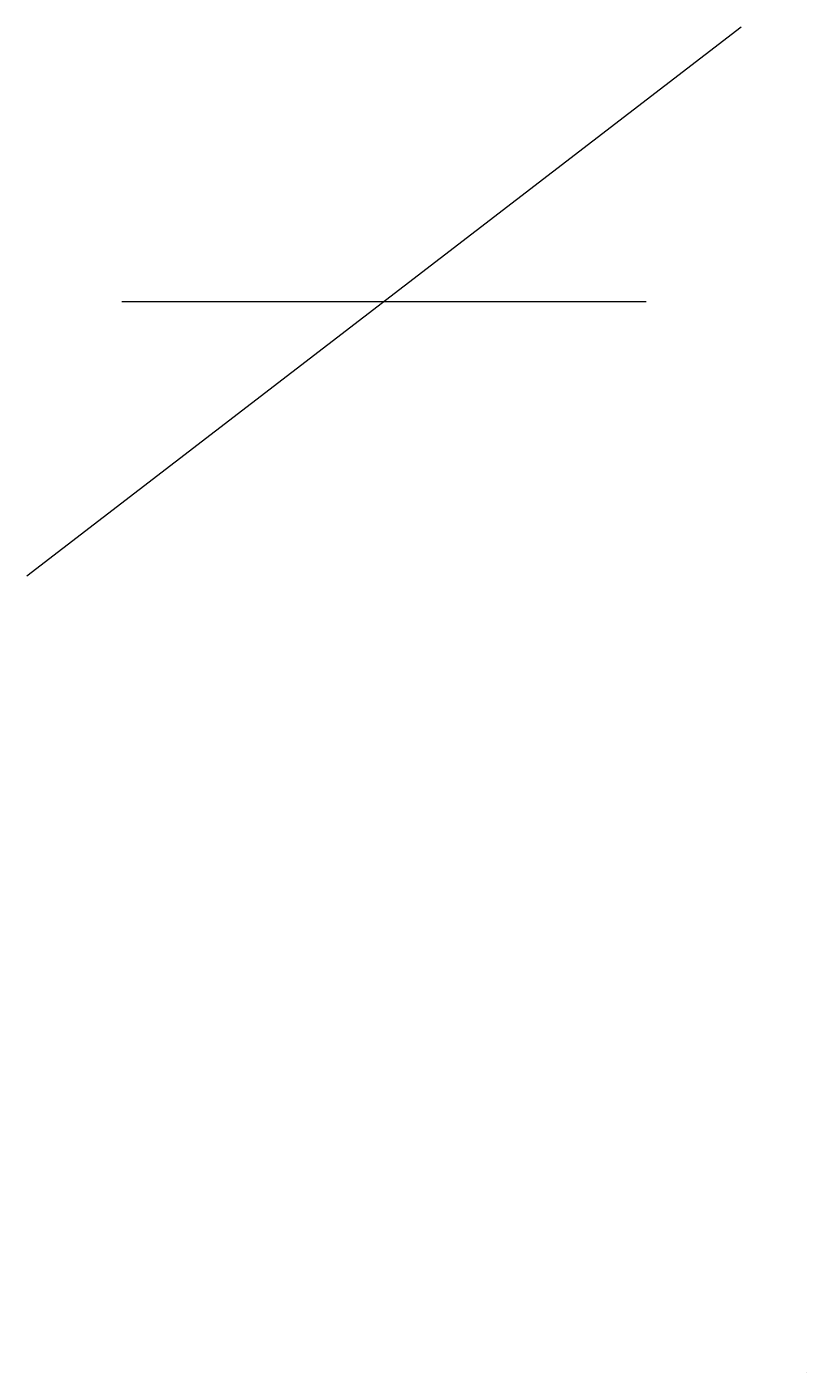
# Model space of a CAD drawing. Header units: inches. Extents: x 157 to 225, y 154 to 272.
import ezdxf

# ---------------------------------------------------------------- set-up
doc = ezdxf.new("R2010")
doc.units = ezdxf.units.IN
doc.header["$MEASUREMENT"] = 0

msp = doc.modelspace()

# ---------------------------------------------------------------- linework, layer by layer
for p, q in [((157.12, 223.82, 15), (219.66, 271.83, 15)), ((165.44, 247.82, 15), (211.34, 247.82, 15)), ((225.33, 154.15, -10), (225.33, 154.15, -10)), ((225.33, 154.15, -10), (225.33, 154.15)), ((225.33, 154.15), (225.33, 154.15, 10))]:
    msp.add_line(p, q)

doc.saveas('drawing.dxf')
